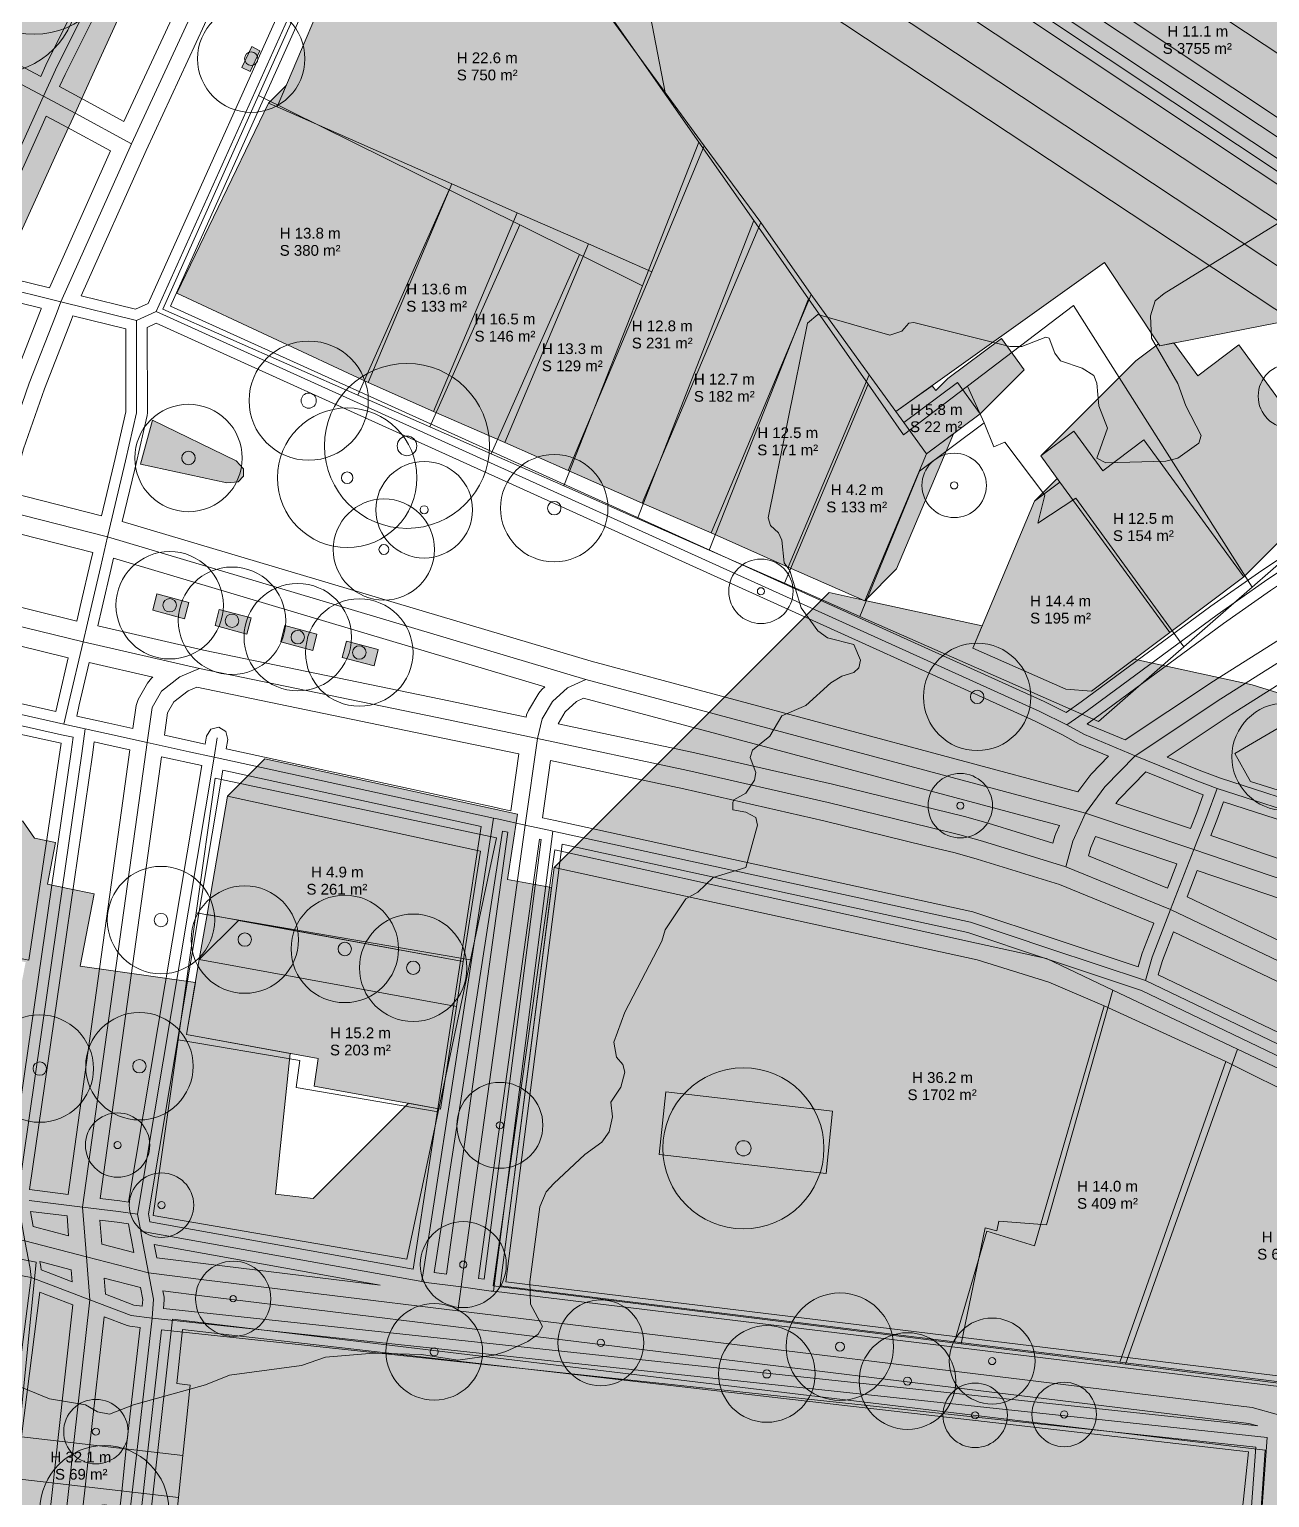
# Model space of a CAD drawing. Header units: metres. Extents: x -8 to 1190, y -11 to 1223.
# Drawn here: x 128.3 to 243.8, y 848.9 to 985.6 of the extents above; entities that cross this region are included whole.
import ezdxf

# ---------------------------------------------------------------- set-up
doc = ezdxf.new("R2010")
doc.units = ezdxf.units.M
doc.header["$MEASUREMENT"] = 0
for name, color, linetype, lineweight, true_color in [('TPX_BUILDING_AREAS_TEXT', 7, 'CONTINUOUS', 0, 0x000000), ('TPX_BUILDING_HEIGHTS_TEXT', 7, 'CONTINUOUS', 0, 0x000000), ('TPX_BUILDINGS', 7, 'CONTINUOUS', 0, 0x000000), ('TPX_BUILDINGS_HATCH', 7, 'CONTINUOUS', 0, 0xf0f0f0), ('TPX_BUILDINGS_SHADOWS_HATCH', 7, 'CONTINUOUS', 0, 0x000000), ('TPX_BUILDINGS_SHADOWS_OUTLINES', 7, 'CONTINUOUS', 0, 0x000000), ('TPX_CADASTRES', 7, 'CONTINUOUS', 0, 0x646464), ('TPX_CONTOUR_LINES_5M', 7, 'CONTINUOUS', 0, 0x969696), ('TPX_ROADS_AXES', 7, 'CONTINUOUS', 0, 0x323232), ('TPX_ROADS_CONTOURS', 7, 'CONTINUOUS', 0, 0x646464), ('TPX_VEGETATION_GREEN_SPACES', 7, 'CONTINUOUS', 0, 0x58ba48), ('TPX_VEGETATION_GREEN_SPACES_HATCH', 7, 'CONTINUOUS', 0, 0x58ba48), ('TPX_VEGETATION_TREES_INDIVIDUAL', 7, 'CONTINUOUS', 0, 0x136734)]:
    doc.layers.add(name, color=color, linetype=linetype, lineweight=lineweight, true_color=true_color)
doc.styles.add('TPX_TEXTE', font='arial.ttf')

# ---------------------------------------------------------------- blocks, each defined once
blk = doc.blocks.new('TREETR007_CR075')
at = {"layer": 'TPX_VEGETATION_TREES_INDIVIDUAL'}
for radius in [7.5, 0.708]:
    blk.add_circle((0, 0, 0.04), radius, dxfattribs=at)
blk = doc.blocks.new('TREETR003_CR030')
at = {"layer": 'TPX_VEGETATION_TREES_INDIVIDUAL'}
for radius in [3, 0.333]:
    blk.add_circle((0, 0, 0.04), radius, dxfattribs=at)
blk = doc.blocks.new('TREETR005_CR065')
at = {"layer": 'TPX_VEGETATION_TREES_INDIVIDUAL'}
for radius in [6.5, 0.542]:
    blk.add_circle((0, 0, 0.04), radius, dxfattribs=at)
blk = doc.blocks.new('TREETR003_CR035')
at = {"layer": 'TPX_VEGETATION_TREES_INDIVIDUAL'}
for radius in [3.5, 0.292]:
    blk.add_circle((0, 0, 0.04), radius, dxfattribs=at)
blk = doc.blocks.new('TREETR004_CR045')
at = {"layer": 'TPX_VEGETATION_TREES_INDIVIDUAL'}
for radius in [4.5, 0.375]:
    blk.add_circle((0, 0, 0.04), radius, dxfattribs=at)
blk = doc.blocks.new('TREETR005_CR060')
at = {"layer": 'TPX_VEGETATION_TREES_INDIVIDUAL'}
for radius in [6, 0.5]:
    blk.add_circle((0, 0, 0.04), radius, dxfattribs=at)
blk = doc.blocks.new('TREETR003_CR040')
at = {"layer": 'TPX_VEGETATION_TREES_INDIVIDUAL'}
for radius in [4, 0.333]:
    blk.add_circle((0, 0, 0.04), radius, dxfattribs=at)
blk = doc.blocks.new('TREETR005_CR047')
at = {"layer": 'TPX_VEGETATION_TREES_INDIVIDUAL'}
for radius in [4.71, 0.458]:
    blk.add_circle((0, 0, 0.04), radius, dxfattribs=at)
blk = doc.blocks.new('TREETR006_CR050')
at = {"layer": 'TPX_VEGETATION_TREES_INDIVIDUAL'}
for radius in [5, 0.625]:
    blk.add_circle((0, 0, 0.04), radius, dxfattribs=at)
blk = doc.blocks.new('TREETR004_CR050')
at = {"layer": 'TPX_VEGETATION_TREES_INDIVIDUAL'}
for radius in [5, 0.417]:
    blk.add_circle((0, 0, 0.04), radius, dxfattribs=at)
blk = doc.blocks.new('TREETR009_CR077')
at = {"layer": 'TPX_VEGETATION_TREES_INDIVIDUAL'}
for radius in [7.68, 0.914]:
    blk.add_circle((0, 0, 0.04), radius, dxfattribs=at)
blk = doc.blocks.new('TREETR007_CR056')
at = {"layer": 'TPX_VEGETATION_TREES_INDIVIDUAL'}
for radius in [5.55, 0.708]:
    blk.add_circle((0, 0, 0.04), radius, dxfattribs=at)

msp = doc.modelspace()

# ---------------------------------------------------------------- hatches: boundary and pattern name
at = {"layer": 'TPX_BUILDINGS_HATCH'}
for points in [[(256.99, 1011.54), (184.04, 997.73), (187.52, 979.7), (191.12, 974.73), (196.42, 967.59), (201.1, 960.88), (206.5, 953.42), (208.98, 949.99), (228.4, 963.86), (233.56, 956.12), (244.47, 958.27), (250.97, 941.87), (259.59, 945.8), (270.36, 950.71), (256.99, 1011.54)], [(157.32, 992.35), (151.37, 978.35), (167.65, 971.19), (173.73, 968.51), (180.38, 965.61), (186.27, 963.01), (191.12, 974.73), (187.52, 979.7), (178.52, 992.06), (174.02, 995.65), (157.32, 992.35)], [(150.58, 978.7), (142.03, 961.02), (159.87, 952.69), (167.65, 971.19), (151.37, 978.35), (150.58, 978.7)], [(186.27, 963.01), (178.48, 944.5), (185.37, 941.48), (196.42, 967.59), (191.12, 974.73), (186.27, 963.01)], [(167.65, 971.19), (159.87, 952.69), (165.93, 950.01), (173.73, 968.51), (167.65, 971.19)], [(173.73, 968.51), (165.93, 950.01), (172.58, 947.12), (180.38, 965.61), (173.73, 968.51)], [(196.42, 967.59), (185.37, 941.48), (191.78, 938.7), (201.1, 960.88), (196.42, 967.59)], [(180.38, 965.61), (172.58, 947.12), (178.48, 944.5), (186.27, 963.01), (180.38, 965.61)], [(201.1, 960.88), (191.78, 938.7), (198.97, 935.5), (206.5, 953.42), (201.1, 960.88)], [(206.5, 953.42), (198.97, 935.5), (206.08, 932.37), (211.83, 946.06), (209.72, 948.98), (208.98, 949.99), (206.5, 953.42)], [(214.72, 952.7), (209.72, 948.98), (211.83, 946.06), (216.84, 949.79), (214.72, 952.7)], [(225.56, 948.18), (222.47, 945.87), (224.26, 943.42), (234.48, 929.42), (241.39, 934.6), (240.97, 935.18), (232.08, 947.36), (228.25, 944.49), (225.56, 948.18)], [(221.9, 941.66), (216.14, 927.95), (224.8, 924.15), (227.2, 923.97), (234.48, 929.42), (224.26, 943.42), (221.9, 941.66)], [(146.77, 914.18), (144.86, 903.16), (168.71, 898.78), (170.3, 909.05), (146.77, 914.18)], [(144.13, 898.97), (142.93, 892.01), (155.21, 889.76), (154.84, 887.19), (166.59, 885.04), (168.07, 894.59), (144.13, 898.97)], [(217.44, 873.69), (214.44, 863.38), (229.84, 861.48), (239.7, 889.48), (228.36, 894.66), (221.88, 872.33), (217.44, 873.69)], [(239.7, 889.48), (229.84, 861.48), (253.55, 858.57), (261.75, 878.49), (239.7, 889.48)], [(140.29, 842.77), (139.74, 837.45), (176.62, 833.22), (176.91, 836.06), (219.74, 831.14), (219.59, 829.78), (223.74, 829.31), (224.15, 833.2), (226.16, 832.98), (225.9, 830.43), (239.28, 828.89), (239.49, 830.95), (240.66, 830.81), (241.68, 840.69), (240.52, 840.82), (241.8, 853.13), (142.56, 864.54), (142.04, 859.49), (143.29, 859.35), (142.61, 852.81), (142.2, 848.89), (141.55, 842.63), (140.29, 842.77)], [(125.15, 854.82), (124.74, 850.89), (142.2, 848.89), (142.61, 852.81), (125.15, 854.82)]]:
    msp.add_hatch(color=256, dxfattribs=at).paths.add_polyline_path(points)
h = msp.add_hatch(color=256, dxfattribs=at)
h.paths.add_polyline_path([(177.16, 907.55), (172.13, 868.58), (214.44, 863.38), (217.44, 873.69), (221.88, 872.33), (228.36, 894.66), (223.23, 896.87), (216.55, 898.96), (177.16, 907.55)])
h.paths.add_polyline_path([(186.95, 880.83), (187.56, 886.66), (203.09, 884.87), (202.49, 879.04), (199.32, 879.41), (186.95, 880.83)], flags=16)
at = {"layer": 'TPX_BUILDINGS_SHADOWS_HATCH'}
for points in [[(173.3, 1008.33), (157.32, 992.35), (174.02, 995.65), (178.52, 992.06), (187.52, 979.7), (184.04, 997.73), (256.99, 1011.54), (270.36, 950.71), (278.21, 958.56), (264.84, 1019.39), (195.76, 1006.32), (194.5, 1008.04), (190, 1011.63), (173.3, 1008.33)], [(152.22, 980.35), (150.58, 978.7), (151.37, 978.35), (152.22, 980.35)], [(210.7, 951.22), (208.98, 949.99), (209.72, 948.98), (214.72, 952.7), (216.84, 949.79), (220.94, 953.89), (218.83, 956.81), (213.82, 953.08), (212.69, 951.95), (212.36, 952.4), (210.7, 951.22)], [(231.31, 954.71), (222.47, 945.87), (225.56, 948.18), (228.25, 944.49), (232.08, 947.36), (240.97, 935.18), (241.39, 934.6), (250.23, 943.44), (249.81, 944.02), (240.92, 956.2), (237.09, 953.33), (234.87, 956.38), (233.56, 956.12), (233.44, 956.3), (231.31, 954.71)], [(100.24, 886.58), (88.12, 874.47), (126.63, 869), (125.15, 854.82), (142.61, 852.81), (143.29, 859.35), (142.04, 859.49), (142.56, 864.54), (241.8, 853.13), (240.52, 840.82), (241.68, 840.69), (240.66, 830.81), (239.49, 830.95), (239.28, 828.89), (270.18, 859.79), (270.24, 860.4), (271.56, 861.71), (272.58, 871.59), (271.42, 871.72), (272.01, 877.35), (272.83, 879.32), (272.24, 879.61), (272.7, 884.03), (265.02, 884.91), (247.57, 893.61), (249.6, 899.38), (248.1, 900.07), (253.96, 920.25), (248.83, 922.47), (242.15, 924.56), (231.18, 926.95), (227.2, 923.97), (224.8, 924.15), (216.14, 927.95), (217.02, 930.04), (206.13, 932.41), (209.05, 935.34), (214.34, 947.92), (211.83, 946.06), (206.08, 932.37), (205.83, 932.48), (202.76, 933.15), (177.16, 907.55), (216.55, 898.96), (223.23, 896.87), (228.36, 894.66), (239.7, 889.48), (261.75, 878.49), (268.66, 875.15), (261.31, 857.63), (253.55, 858.57), (229.84, 861.48), (214.44, 863.38), (172.13, 868.58), (176.92, 905.69), (172.82, 906.44), (173.76, 912.52), (150.24, 917.65), (146.77, 914.18), (170.3, 909.05), (168.71, 898.78), (147.78, 902.62), (144.13, 898.97), (168.07, 894.59), (166.59, 885.04), (163.61, 885.59), (154.75, 876.73), (151.23, 877.13), (151.26, 877.41), (151.67, 881.34), (152.6, 890.24), (142.93, 892.01), (143.77, 896.85), (133.03, 898.37), (134.34, 905.09), (131.91, 905.59), (129.99, 905.98), (130.75, 909.86), (128.78, 910.26), (127.69, 911.9), (122.05, 912.93), (124.78, 926.98), (127.12, 939.01), (114.9, 941.52), (98.71, 925.32), (110.93, 922.82), (108.59, 910.79), (123.8, 908.01), (124.9, 906.37), (126.86, 905.97), (125.55, 899.23), (127.97, 898.73), (126.64, 891.87), (125.38, 885.37), (116.42, 887.2), (115.68, 883.41), (109.18, 884.75), (103.75, 885.86), (100.24, 886.58)], [(224.01, 943.76), (221.9, 941.66), (224.26, 943.42), (224.01, 943.76)], [(187.56, 886.66), (186.95, 880.83), (199.32, 879.41), (202.49, 879.04), (203.09, 884.87), (187.56, 886.66)], [(96.09, 776.76), (94.88, 765.46), (98.16, 765.01), (100.28, 770.07), (102.29, 769.16), (103.7, 772.13), (114.98, 770.62), (115.37, 770.56), (112.98, 747.37), (99.35, 749.11), (97.07, 746.83), (113.18, 744.8), (111.67, 731.93), (126.44, 746.71), (127.96, 759.57), (125.49, 759.89), (139.49, 773.89), (141.89, 797.08), (141.49, 797.13), (130.22, 798.65), (127.73, 796.16), (126.8, 796.59), (122.09, 791.88), (121.4, 791.98), (122.32, 800.54), (124.9, 803.13), (125.42, 807.5), (138.64, 820.72), (138.73, 821.43), (145.24, 827.95), (146.31, 836.7), (139.74, 837.45), (140.29, 842.77), (141.55, 842.63), (142.2, 848.89), (124.74, 850.89), (118.72, 801.43), (113.03, 802.15), (112.13, 794.2), (107.24, 794.72), (102.65, 795.22), (100.63, 795.44), (100.12, 791.22), (100.04, 790.49), (98.38, 776.61), (96.09, 776.76)]]:
    msp.add_hatch(color=256, dxfattribs=at).paths.add_polyline_path(points)
at = {"layer": 'TPX_VEGETATION_GREEN_SPACES_HATCH'}
for points in [[(0, 946.95), (0, 748.38), (1.31, 752.54), (3.68, 758.98), (6.18, 765.81), (7.04, 769.09), (7.68, 771.52), (8.36, 774.1), (8.58, 774.97), (10.02, 782.12), (11.48, 793.14), (12.1, 803.39), (13.01, 814.47), (13.87, 823.96), (14.22, 828.87), (14.35, 830.78), (14.48, 832.11), (15.05, 839.73), (17.03, 857.82), (17.14, 858.81), (18.41, 871.02), (22.6, 871.19), (28, 870.09), (29.63, 870.42), (66.84, 873.86), (69.33, 877.17), (70.64, 878.65), (71.45, 879.38), (72.23, 879.52), (72.99, 878.95), (77.42, 900.8), (81.56, 922.88), (82.26, 923.22), (85.47, 922.63), (85.77, 924.24), (86.11, 926.04), (86.54, 928.42), (86.97, 930.73), (89.12, 942.26), (89.73, 944.01), (90.69, 945.45), (92.03, 946.57), (93.5, 947.2), (95.23, 947.38), (115.7, 948.85), (117.33, 949.18), (118.76, 949.67), (119.86, 950.6), (120.69, 951.98), (125.22, 961.69), (130.85, 974.01), (132.57, 977.77), (134.39, 981.76), (142.7, 999.97), (145.24, 1005.52), (185.84, 1013.05), (217.83, 1018.96), (223.71, 1020.26), (221.84, 1029.13), (218.88, 1043.16), (217.58, 1049.33), (217.01, 1052.03), (215.68, 1058.31), (215.05, 1061.27), (214.08, 1065.92), (212.22, 1074.71), (211.56, 1077.85), (241.43, 1084.13), (243.06, 1076.42), (246.19, 1061.55), (248.12, 1052.43), (248.93, 1048.59), (250.85, 1039.5), (253.62, 1026.2), (259.73, 1027.35), (266.95, 1028.75), (258.3, 1072.96), (255.77, 1085.84), (296.74, 1093.81), (313.88, 1097.15), (316.41, 1097.64), (334.66, 1101.2), (378.18, 1109.74), (389.82, 1112.03), (387.91, 1124.13), (401.49, 1126.84), (484.15, 1142.34), (485.48, 1142.62), (487.78, 1143.04), (498.8, 1145.1), (500.98, 1145.51), (530.38, 1150.99), (533.24, 1151.54), (574.75, 1159.4), (574.1, 1163.4), (563.36, 1215.93), (563, 1218.59), (401.94, 1218.59), (401.47, 1216.75), (400.39, 1208.81), (401.16, 1205.6), (402.53, 1203.12), (403.3, 1200.46), (403.67, 1197.11), (402.52, 1193.65), (399.97, 1187.73), (396.85, 1182.79), (394.1, 1179.23), (389.84, 1175.05), (384.07, 1168.9), (379.71, 1165.1), (377.59, 1162.91), (376.46, 1159.99), (375.71, 1155.78), (375.78, 1138.41), (375.81, 1129.84), (373.86, 1128.02), (371.07, 1126.67), (366.58, 1125.46), (336.55, 1120.38), (326.68, 1119.79), (315.15, 1121.43), (307.05, 1123.19), (299.46, 1126.34), (289.16, 1132.6), (282.52, 1138.46), (277.47, 1144.68), (272.95, 1149.57), (270.14, 1151.39), (267.65, 1152.32), (261.09, 1177.74), (229.2, 1170.51), (226.55, 1164.42), (162.2, 1148.41), (158.41, 1147.29), (154.16, 1145.85), (149.7, 1143.84), (145.34, 1141.24), (141.54, 1138.54), (144.46, 1134.75), (146.98, 1131.4), (133.62, 1121.1), (131.09, 1124.45), (127.13, 1129.25), (123.84, 1130.33), (91.75, 1110.02), (87.45, 1107.29), (81.28, 1097.36), (59.82, 1062.76), (60.31, 1059.01), (64.63, 1055.95), (65.7, 1053.33), (68.24, 1052.74), (77.37, 1046.68), (77.54, 1047.76), (83.88, 1043.56), (77.85, 1039.96), (76.21, 1040.6), (73.52, 1029.16), (75.27, 1028.71), (74.5, 1025.64), (72.79, 1026.02), (71.15, 1019.08), (69.93, 1013.93), (69.08, 1010.4), (68.15, 1005.55), (76.96, 1000.05), (84.54, 995.29), (84.06, 992.66), (81.26, 985.85), (77.92, 979.36), (76.05, 976.38), (32.69, 993.15), (31.52, 985.11), (31.23, 982.73), (28.61, 961.39), (31.66, 960.68), (32.35, 960.51), (33.03, 960.34), (57.92, 954.73), (58.66, 954.55), (59.41, 954.37), (63.72, 953.35), (60.59, 933.97), (0, 946.95)], [(149.03, 983.97), (148.11, 982.04), (148.86, 981.66), (149.78, 983.59), (149.03, 983.97)], [(139.77, 949.2), (138.66, 945.1), (146.71, 943.35), (147.74, 943.45), (148.24, 943.98), (148.24, 944.67), (147.58, 945.42), (139.77, 949.2)], [(140.19, 933.02), (139.81, 931.51), (142.77, 930.71), (143.16, 932.23), (140.19, 933.02)], [(145.99, 931.58), (145.6, 930.06), (148.57, 929.27), (148.96, 930.79), (145.99, 931.58)], [(152.11, 930.06), (151.72, 928.54), (154.69, 927.74), (155.07, 929.26), (152.11, 930.06)], [(157.84, 928.62), (157.45, 927.1), (160.41, 926.32), (160.8, 927.84), (157.84, 928.62)], [(253.68, 925.85), (240.53, 918.16), (241.98, 915.55), (250.81, 912.79), (254.49, 914.08), (254.46, 916.29), (255.2, 919.24), (255.89, 921.88), (256.8, 923.79), (256.88, 924.52), (256.56, 925.51), (255.68, 926.3), (254.84, 926.36), (253.68, 925.85)], [(144.86, 903.16), (144.13, 898.97), (168.07, 894.59), (168.71, 898.78), (144.86, 903.16)]]:
    msp.add_hatch(color=256, dxfattribs=at).paths.add_polyline_path(points)

# ---------------------------------------------------------------- linework, layer by layer
at = {"layer": 'TPX_BUILDINGS', "elevation": 0.04}
for points in [[(256.99, 1011.54), (184.04, 997.73), (187.52, 979.7), (191.12, 974.73), (196.42, 967.59), (201.1, 960.88), (206.5, 953.42), (208.98, 949.99), (228.4, 963.86), (233.56, 956.12), (244.47, 958.27), (250.97, 941.87), (259.59, 945.8), (270.36, 950.71)], [(157.32, 992.35), (151.37, 978.35), (167.65, 971.19), (173.73, 968.51), (180.38, 965.61), (186.27, 963.01), (191.12, 974.73), (187.52, 979.7), (178.52, 992.06), (174.02, 995.65)], [(150.58, 978.7), (142.03, 961.02), (159.87, 952.69), (167.65, 971.19), (151.37, 978.35)], [(186.27, 963.01), (178.48, 944.5), (185.37, 941.48), (196.42, 967.59), (191.12, 974.73)], [(167.65, 971.19), (159.87, 952.69), (165.93, 950.01), (173.73, 968.51)], [(173.73, 968.51), (165.93, 950.01), (172.58, 947.12), (180.38, 965.61)], [(196.42, 967.59), (185.37, 941.48), (191.78, 938.7), (201.1, 960.88)], [(180.38, 965.61), (172.58, 947.12), (178.48, 944.5), (186.27, 963.01)], [(201.1, 960.88), (191.78, 938.7), (198.97, 935.5), (206.5, 953.42)], [(206.5, 953.42), (198.97, 935.5), (206.08, 932.37), (211.83, 946.06), (209.72, 948.98), (208.98, 949.99)], [(214.72, 952.7), (209.72, 948.98), (211.83, 946.06), (216.84, 949.79)], [(225.56, 948.18), (222.47, 945.87), (224.26, 943.42), (234.48, 929.42), (241.39, 934.6), (240.97, 935.18), (232.08, 947.36), (228.25, 944.49)], [(221.9, 941.66), (216.14, 927.95), (224.8, 924.15), (227.2, 923.97), (234.48, 929.42), (224.26, 943.42)], [(146.77, 914.18), (144.86, 903.16), (168.71, 898.78), (170.3, 909.05)], [(177.16, 907.55), (172.13, 868.58), (214.44, 863.38), (217.44, 873.69), (221.88, 872.33), (228.36, 894.66), (223.23, 896.87), (216.55, 898.96)], [(144.13, 898.97), (142.93, 892.01), (155.21, 889.76), (154.84, 887.19), (166.59, 885.04), (168.07, 894.59)], [(217.44, 873.69), (214.44, 863.38), (229.84, 861.48), (239.7, 889.48), (228.36, 894.66), (221.88, 872.33)], [(239.7, 889.48), (229.84, 861.48), (253.55, 858.57), (261.75, 878.49)], [(186.95, 880.83), (187.56, 886.66), (203.09, 884.87), (202.49, 879.04), (199.32, 879.41)], [(140.29, 842.77), (139.74, 837.45), (176.62, 833.22), (176.91, 836.06), (219.74, 831.14), (219.59, 829.78), (223.74, 829.31), (224.15, 833.2), (226.16, 832.98), (225.9, 830.43), (239.28, 828.89), (239.49, 830.95), (240.66, 830.81), (241.68, 840.69), (240.52, 840.82), (241.8, 853.13), (142.56, 864.54), (142.04, 859.49), (143.29, 859.35), (142.61, 852.81), (142.2, 848.89), (141.55, 842.63)], [(125.15, 854.82), (124.74, 850.89), (142.2, 848.89), (142.61, 852.81)]]:
    msp.add_lwpolyline(points, close=True, dxfattribs=at)
at = {"layer": 'TPX_BUILDINGS_SHADOWS_OUTLINES', "elevation": 0.04}
for points in [[(173.3, 1008.33), (157.32, 992.35), (174.02, 995.65), (178.52, 992.06), (187.52, 979.7), (184.04, 997.73), (256.99, 1011.54), (270.36, 950.71), (278.21, 958.56), (264.84, 1019.39), (195.76, 1006.32), (194.5, 1008.04), (190, 1011.63)], [(152.22, 980.35), (150.58, 978.7), (151.37, 978.35)], [(210.7, 951.22), (208.98, 949.99), (209.72, 948.98), (214.72, 952.7), (216.84, 949.79), (220.94, 953.89), (218.83, 956.81), (213.82, 953.08), (212.69, 951.95), (212.36, 952.4)], [(231.31, 954.71), (222.47, 945.87), (225.56, 948.18), (228.25, 944.49), (232.08, 947.36), (240.97, 935.18), (241.39, 934.6), (250.23, 943.44), (249.81, 944.02), (240.92, 956.2), (237.09, 953.33), (234.87, 956.38), (233.56, 956.12), (233.44, 956.3)], [(224.01, 943.76), (221.9, 941.66), (224.26, 943.42)], [(187.56, 886.66), (186.95, 880.83), (199.32, 879.41), (202.49, 879.04), (203.09, 884.87)]]:
    msp.add_lwpolyline(points, close=True, dxfattribs=at)
for points in [[(248.83, 922.47), (242.15, 924.56), (231.18, 926.95), (227.2, 923.97), (224.8, 924.15), (216.14, 927.95), (217.02, 930.04), (206.13, 932.41), (209.05, 935.34), (214.34, 947.92), (211.83, 946.06), (206.08, 932.37), (205.83, 932.48), (202.76, 933.15), (177.16, 907.55), (216.55, 898.96), (223.23, 896.87), (228.36, 894.66), (239.7, 889.48), (261.75, 878.49)], [(253.55, 858.57), (229.84, 861.48), (214.44, 863.38), (172.13, 868.58), (176.92, 905.69), (172.82, 906.44), (173.76, 912.52), (150.24, 917.65), (146.77, 914.18), (170.3, 909.05), (168.71, 898.78), (147.78, 902.62), (144.13, 898.97), (168.07, 894.59), (166.59, 885.04), (163.61, 885.59), (154.75, 876.73), (151.23, 877.13), (151.26, 877.41), (151.67, 881.34), (152.6, 890.24), (142.93, 892.01), (143.77, 896.85), (133.03, 898.37), (134.34, 905.09), (131.91, 905.59), (129.99, 905.98), (130.75, 909.86), (128.78, 910.26), (127.69, 911.9)], [(125.15, 854.82), (142.61, 852.81), (143.29, 859.35), (142.04, 859.49), (142.56, 864.54), (241.8, 853.13), (240.52, 840.82), (241.68, 840.69), (240.66, 830.81), (239.49, 830.95), (239.28, 828.89), (270.18, 859.79)], [(125.42, 807.5), (138.64, 820.72), (138.73, 821.43), (145.24, 827.95), (146.31, 836.7), (139.74, 837.45), (140.29, 842.77), (141.55, 842.63), (142.2, 848.89), (124.74, 850.89)]]:
    msp.add_lwpolyline(points, dxfattribs=at)
at = {"layer": 'TPX_CADASTRES', "elevation": 0.02}
for points in [[(182.41, 997.39), (175.96, 996.07), (190.64, 975.09), (195.75, 967.79), (200.85, 960.5), (206.41, 952.55), (209.7, 947.84), (215.65, 952.37), (225.51, 959.87), (242.16, 933.64), (245.56, 936.61), (261.21, 944.11), (270.84, 948.73), (266.08, 972), (264.57, 979.36), (263.92, 982.53), (257.73, 1012.78), (217.93, 1004.65)], [(155.21, 991.83), (149.65, 979.43), (167.39, 970.64), (173.96, 967.38), (179.53, 964.62), (185.4, 961.71), (190.64, 975.09), (175.96, 996.07)], [(149.65, 979.43), (140.73, 959.53), (158.89, 951.52), (167.39, 970.64)], [(185.4, 961.71), (178.08, 943.07), (184.93, 940.05), (195.75, 967.79), (190.64, 975.09)], [(167.39, 970.64), (158.89, 951.52), (165.6, 948.57), (173.96, 967.38)], [(173.96, 967.38), (165.6, 948.57), (171.31, 946.05), (179.53, 964.62)], [(195.75, 967.79), (184.93, 940.05), (191.61, 937.1), (200.85, 960.5)], [(179.53, 964.62), (171.31, 946.05), (178.08, 943.07), (185.4, 961.71)], [(200.85, 960.5), (191.61, 937.1), (198.6, 934.02), (206.41, 952.55)], [(225.51, 959.87), (215.65, 952.37), (217.2, 948.93), (218.11, 946.7), (219.11, 947.15), (222.86, 942.22), (222.19, 939.59), (225.75, 941.93), (235.8, 928.09), (242.16, 933.64)], [(206.41, 952.55), (198.6, 934.02), (205.64, 930.92), (211.18, 944.43), (217.2, 948.93), (215.65, 952.37), (209.7, 947.84)], [(211.18, 944.43), (205.64, 930.92), (227.85, 921.13), (235.8, 928.09), (225.75, 941.93), (222.19, 939.59), (222.86, 942.22), (219.11, 947.15), (218.11, 946.7), (217.2, 948.93)], [(111.31, 923.48), (105.78, 896.46), (111.12, 895.08), (112.56, 902.11), (128.27, 898.91), (131.29, 919.11)], [(145.62, 915.85), (143.84, 903.31), (169.37, 898.94), (171.79, 910.31)], [(177.22, 909.18), (171.5, 868.59), (215.06, 863.19), (217.3, 874), (218.39, 873.72), (218.58, 874.63), (223, 874.28), (229.18, 896.13), (223, 899.06), (216.49, 900.5)], [(143.84, 903.31), (142.16, 891.5), (153.51, 889.56), (153.16, 887.05), (166.37, 884.79), (169.37, 898.94)], [(217.3, 874), (215.06, 863.19), (230.37, 861.29), (240.79, 890.64), (229.18, 896.13), (223, 874.28), (218.58, 874.63), (218.39, 873.72)], [(142.16, 891.5), (139.84, 875.13), (163.46, 871.09), (166.37, 884.79), (153.16, 887.05), (153.51, 889.56)], [(240.79, 890.64), (230.37, 861.29), (253.35, 858.44), (262.19, 880.5)], [(71.25, 785.09), (65.95, 737.22), (82.28, 735.08), (81.65, 729.68), (81.39, 727.47), (81.61, 727.44), (85.43, 726.94), (108.43, 723.94), (113.26, 723.31), (116.65, 756.19), (118.63, 773.37), (108.96, 774.58), (120.94, 793.31), (124.05, 821.89), (128.96, 870.8), (88.64, 878.7), (79.29, 833.55), (76.9, 822.45), (75.86, 817.78), (74.53, 810.76), (73.26, 802.57)], [(141.64, 865.5), (138.2, 834.66), (197.52, 828.1), (197.46, 827.18), (241.14, 821.02), (243.37, 853.29)]]:
    msp.add_lwpolyline(points, close=True, dxfattribs=at)
at = {"layer": 'TPX_CONTOUR_LINES_5M', "elevation": 0.05}
msp.add_lwpolyline([(249.8, 970.76), (233.97, 961), (233.12, 960.3), (232.7, 958.91), (232.77, 956.82), (235.24, 952.62), (235.96, 950.54), (237.41, 947.76), (237.19, 947.06), (235.24, 945.64), (234.12, 945.36), (228.53, 945.21), (227.68, 945.66), (228.67, 948.45), (227.88, 950.54), (227.7, 952.64), (227.41, 953.34), (226.33, 954.03), (224.32, 954.73), (223.78, 955.42), (223.25, 956.82), (222.94, 956.92), (220.71, 956.06), (219.59, 956.05), (210.65, 958.3), (210.2, 958.21), (209.53, 957.49), (208.42, 957.1), (201.71, 959.03), (200.77, 958.21), (197.1, 940.09), (197.31, 939.39), (198.05, 938.69), (198.36, 938.02), (198.58, 935.9), (199.12, 935.21), (200.17, 931.72), (201.71, 929.59), (202.62, 928.93), (205.06, 928.3), (205.69, 926.84), (205.53, 926.14), (205.06, 925.69), (203.95, 925.35), (202.94, 924.75), (200.59, 922.62), (198.36, 921.68), (197.24, 919.78), (195.62, 918.48), (195.41, 917.78), (195.94, 916.38), (195.83, 915.69), (195.01, 914.45), (193.89, 913.84), (193.79, 913.6), (193.81, 912.9), (195.01, 912.71), (195.93, 912.2), (196.1, 911.5), (195.01, 907.55), (191.98, 906.62), (190.54, 905.26), (189.42, 904.62), (187.51, 901.74), (187.18, 900.69), (183.74, 894.08), (182.74, 891.29), (182.97, 889.89), (183.57, 889.2), (183.74, 888.5), (183.37, 887.1), (182.44, 885.71), (182.61, 884.32), (182.3, 882.92), (181.6, 881.97), (180.04, 880.83), (177.13, 878.13), (176.43, 877.34), (175.83, 875.95), (174.9, 868.98), (174.98, 866.89), (176.09, 864.8), (175.69, 864.1), (174.72, 863.4), (172.66, 862.48), (171.54, 862.13), (168.19, 861.66), (164.83, 862.2), (160.36, 862.33), (155.89, 861.94), (153.66, 861.17), (146.95, 860.28), (144.72, 859.39), (138.01, 857.53), (135.78, 856.66), (134.66, 856.85), (133.54, 857.53), (130.19, 858.08), (125.72, 859.89)], dxfattribs=at)
at = {"layer": 'TPX_ROADS_AXES', "elevation": 0.03}
for points in [[(523.94, 800.69), (500.03, 816.25), (471.08, 835.99), (449.97, 849.51), (430.07, 862.38), (410.49, 875.35), (335.84, 923), (238.06, 987.61), (0, 1145.22)], [(574.06, 764.2), (552.28, 776.34), (543.97, 781.65), (521.39, 796.25), (472.89, 827.56), (451.54, 842.05), (422.76, 861.06), (402.53, 873.96), (332.91, 918.46), (73.79, 1091.1), (0, 1139.85)], [(0, 1125.35), (326.88, 909.08), (383.23, 870.59), (402.81, 857.47), (455.98, 820.99), (477.35, 806.75), (500.67, 792.04)], [(108.78, 1062.63), (330.71, 915.03), (395.82, 872.79), (414.93, 859.65), (453.11, 834.62), (474.47, 820.19), (477.21, 818.46), (482.14, 813.18), (485.2, 810.91), (511.72, 794.29), (526.8, 784.84), (535.26, 779.9), (553.72, 769.08)], [(261.76, 1020.47), (220.43, 1012.46), (212.27, 1010.87), (172.39, 1003.24), (156.27, 1000.16), (152.84, 999.12), (149.88, 997.61), (147.62, 995.54), (146.4, 993.45), (137.81, 974.93), (131.24, 960.21), (130.8, 959.02), (128.31, 952.63), (126.34, 946.96), (124.73, 941.1)], [(268.44, 1015.64), (267.06, 1015.38), (262.99, 1014.66), (259.71, 1014.08), (257.44, 1013.64), (219.45, 1006.13), (179.45, 998.58), (157.05, 994.24), (155.94, 993.6), (155.2, 992.87), (140.13, 959.3)], [(78.54, 1006.61), (91.85, 999.45), (103.91, 993.05), (113.41, 987.97), (129.63, 979.36), (132.57, 977.77), (137.81, 974.93)], [(79.74, 917.38), (81.12, 924.81), (81.47, 926.69), (82.39, 931.66), (86.45, 953.51), (96.4, 951.56), (112.46, 952.95), (115.29, 953.5), (117.55, 954.86), (119.24, 956.96), (122.02, 962.56), (128.47, 976.81), (129.63, 979.36), (130.75, 981.82), (141.66, 1003.71)], [(122.02, 962.56), (123.26, 962.24), (125.22, 961.69), (131.24, 960.21), (138.29, 958.48)], [(138.29, 958.48), (138.3, 949.86), (137.28, 945.4), (137.15, 944.87), (135.6, 938.33), (134.96, 935.61), (134.12, 932.02), (133.31, 928.55), (131.99, 922.91), (131.52, 920.89)], [(138.29, 958.48), (140.13, 959.3), (222.39, 922.08), (224.91, 920.82), (226.53, 919.92), (231.26, 917.94), (236.85, 915.68), (238.88, 914.9), (248.53, 911.79)], [(224.91, 920.82), (226.82, 922.16), (238.9, 931.06), (243.31, 934.16), (248.73, 937.79), (254.58, 941.24), (261.03, 944.71), (266.42, 947.37), (271.65, 949.81), (273.66, 950.35), (276.49, 951.13), (281.53, 952.29)], [(278.42, 942.41), (273.9, 941.2), (273.18, 941.01), (270.2, 939.94), (268.97, 939.49), (265.37, 937.9), (257.05, 933.82), (247.98, 928.78), (239.24, 923.26), (231.26, 917.94), (228.44, 915.05), (226.63, 912.6)], [(180.13, 925.05), (135.6, 938.33), (124.73, 941.1)], [(122.63, 931.16), (133.31, 928.55), (144.16, 926.07)], [(97.78, 928.51), (131.52, 920.89), (133.52, 920.44), (135.5, 920.01), (139.28, 919.17), (143.2, 918.32), (145.51, 917.82), (171.52, 912.15), (172.01, 912.04), (174.48, 911.5), (176.66, 911.02), (177.06, 910.94), (215.93, 902.45), (223.21, 900.01), (232.21, 897.01), (281.57, 873.34)], [(133.27, 875.93), (138.5, 913.55), (139.28, 919.17), (139.74, 922.43), (140.61, 923.97), (142.33, 925.3), (144.16, 926.07)], [(144.16, 926.07), (167.17, 921.31), (175.61, 919.54)], [(180.13, 925.05), (178.42, 924.27), (177.03, 923.01), (176.06, 921.39), (175.61, 919.54)], [(226.63, 912.6), (180.13, 925.05)], [(133.52, 920.44), (133.19, 918.16), (130.47, 899.32), (127.2, 876.68)], [(145.79, 919.63), (145.51, 917.82), (138.38, 875.28), (138.68, 873.68), (138.8, 873.05), (139.42, 869.79), (139.88, 867.36), (139.74, 865.59), (138.34, 853.35), (137.9, 849.34), (136.52, 837.34), (136.36, 835.81), (135.9, 831.19), (135.31, 825.63)], [(175.61, 919.54), (174.48, 911.5), (168.73, 870.19), (168.5, 868.49), (168.19, 866.28)], [(175.61, 919.54), (189.63, 916.57), (202.68, 913.59), (212.16, 911.27), (214.95, 910.6), (217.05, 910), (224.8, 907.61)], [(232.21, 897.01), (232.85, 899.21), (234.55, 903.62), (236.73, 909.22), (237.92, 912.3), (238.88, 914.9)], [(164.86, 868.99), (171.52, 912.15)], [(226.63, 912.6), (225.47, 909.99), (224.8, 907.61)], [(265.41, 899.8), (255.23, 902.91), (236.73, 909.22), (226.63, 912.6)], [(177.06, 910.94), (171.53, 868.09)], [(224.8, 907.61), (234.55, 903.62), (277.36, 883.21), (280.06, 881.92), (282.72, 880.64), (290.12, 877.02)], [(82.66, 882.86), (88.66, 881.52), (112.26, 876.2), (123.17, 873.73), (127.88, 872.77), (133.63, 871.28)], [(74.65, 879.75), (76.48, 879.39), (81.82, 878.38), (86.78, 877.43), (87.96, 877.13), (128.47, 869.38), (130.13, 868.74), (133.94, 867.29), (137.79, 865.83), (139.74, 865.59), (243.56, 854.46)], [(127.2, 876.68), (127.31, 876.09), (127.36, 875.78), (127.88, 872.77), (128.39, 870.21), (128.47, 869.38), (126.59, 854.7), (126.14, 850.69), (124.73, 837.42), (123.65, 827.27), (120.52, 797.88), (119.06, 784.95), (112.48, 722.27)], [(138.38, 875.28), (136.61, 875.51), (133.27, 875.93), (128.29, 876.55)], [(133.63, 871.28), (133.27, 875.93)], [(165.25, 868.92), (164.86, 868.99), (138.68, 873.68)], [(129.99, 831.96), (130.62, 837.55), (132.01, 850.02), (132.45, 854.01), (133.94, 867.29), (133.63, 871.28)], [(168.19, 866.28), (144.81, 869.13), (139.42, 869.79), (133.63, 871.28)], [(165.25, 868.92), (168.5, 868.49), (171.32, 868.11), (171.53, 868.09), (249.02, 858.68), (251.28, 856.93), (280.51, 853.88)], [(249.91, 850.3), (248.81, 852.35), (247.21, 854.82), (244.61, 856.58), (242.14, 857.26), (168.19, 866.28)], [(241.25, 822.87), (243.56, 854.46)]]:
    msp.add_lwpolyline(points, dxfattribs=at)
at = {"layer": 'TPX_ROADS_CONTOURS', "elevation": 0.03}
for points in [[(131.13, 980.25), (131.65, 981.39), (142.34, 1002.83), (142.62, 1002.89), (165.23, 1007.09), (170.86, 1008.11), (175.13, 1005.29), (172.11, 1004.71), (155.99, 1001.63), (155.83, 1001.6), (152.4, 1000.56), (152.15, 1000.46), (149.2, 998.94), (148.87, 998.72), (146.61, 996.65), (146.32, 996.3), (145.11, 994.21), (145.04, 994.08), (137.12, 977.01), (133.28, 979.09)], [(114.94, 988.86), (115.73, 990.53), (117.47, 993.86), (119.09, 996.77), (120.23, 998.03), (121.66, 998.77), (124.16, 999.41), (139.87, 1002.36), (129.85, 982.26), (129.37, 981.2)], [(133.14, 960.77), (139.18, 974.31), (147.73, 992.76), (148.8, 994.59), (150.74, 996.36), (153.4, 997.73), (156.63, 998.7), (172.67, 1001.76), (178.71, 1002.92), (182.77, 1000.23), (179.26, 999.57), (156.86, 995.22), (156.56, 995.11), (155.45, 994.48), (155.23, 994.31), (154.49, 993.57), (154.29, 993.28), (139.37, 960.06), (138.19, 959.53)], [(202.01, 1001.82), (204.4, 1002.27), (268.39, 959.64), (268.92, 957.33)], [(195.04, 1000.51), (199.2, 1001.29), (269.56, 954.5), (270.44, 950.62)], [(141.45, 959.8), (156.04, 992.29), (156.55, 992.8), (157.41, 993.29), (179.63, 997.6), (185.17, 998.65), (263.31, 946.95), (260.56, 945.59), (254.1, 942.12), (254.07, 942.1), (248.23, 938.65), (248.18, 938.62), (242.75, 934.99), (238.31, 931.87), (226.24, 922.97), (224.83, 921.98), (222.84, 922.98), (222.8, 923)], [(123.42, 963.23), (129.38, 976.39), (129.89, 977.51), (131.86, 976.45), (135.87, 974.28), (130.18, 961.5), (125.48, 962.66), (123.53, 963.2)], [(126.65, 942.42), (127.77, 946.51), (129.72, 952.11), (132.2, 958.48), (132.36, 958.91), (137.29, 957.69), (137.3, 949.97), (136.3, 945.63), (136.18, 945.11), (135.04, 940.28)], [(136.97, 939.75), (138.12, 944.64), (138.25, 945.17), (139.27, 949.64), (139.3, 949.86), (139.29, 957.83), (140.13, 958.21), (221.96, 921.18), (224.44, 919.93), (226.04, 919.04), (226.14, 919), (228.77, 917.9), (227.19, 916.28), (227.03, 916.09), (225.93, 914.6), (180.61, 926.74)], [(226.79, 920.92), (227.42, 921.36), (239.49, 930.25), (243.87, 933.34), (249.27, 936.94), (255.07, 940.37), (261.49, 943.82), (265.24, 945.67), (270.78, 942.01), (269.6, 941.58), (268.37, 941.13), (268.27, 941.09), (264.66, 939.5), (264.6, 939.47), (256.28, 935.4), (256.2, 935.35), (247.13, 930.3), (247.05, 930.26), (238.3, 924.74), (238.27, 924.72), (230.32, 919.42), (226.96, 920.82)], [(124.45, 932.52), (125.82, 939.02), (134.23, 936.87), (133.99, 935.84), (133.15, 932.25), (132.74, 930.49)], [(134.68, 930.03), (135.09, 931.79), (135.93, 935.38), (136.16, 936.34), (176.3, 924.37), (176.02, 924.12), (175.74, 923.78), (174.77, 922.16), (174.6, 921.75), (174.55, 921.55), (167.53, 923.02), (144.53, 927.78)], [(94.29, 930.26), (94.85, 931.11), (96.35, 932.62), (98.32, 933.51), (101.31, 933.85), (104.77, 933.49), (111.1, 932.11), (122.22, 929.46), (131.94, 927.08), (131.02, 923.14), (130.77, 922.08), (98, 929.49), (97.24, 929.66)], [(89.74, 882.81), (89.79, 883.64), (98.56, 927.31), (131.3, 919.91), (132.4, 919.67), (132.2, 918.31), (129.48, 899.46), (126.23, 876.97), (125.02, 876.83), (112.98, 879.36), (112.22, 879.21), (111.79, 878.58), (111.93, 877.83), (111.98, 877.8)], [(132.72, 921.64), (132.96, 922.68), (133.89, 926.62), (139.82, 925.26), (139.69, 925.16), (139.3, 924.71), (138.43, 923.17), (138.25, 922.64), (137.95, 920.49), (135.71, 920.98), (133.74, 921.41)], [(140.89, 919.85), (141.18, 921.94), (141.76, 922.97), (143.09, 923.99), (143.9, 924.33), (166.82, 919.59), (173.89, 918.12), (173.15, 912.81), (172.23, 913.01), (171.73, 913.13), (146.64, 918.6), (146.78, 919.47), (146.6, 920.22), (145.94, 920.61), (145.2, 920.43), (144.8, 919.78), (144.68, 919.02)], [(177.53, 920.93), (178.2, 922.05), (179.26, 923), (179.91, 923.3), (224.2, 911.44), (223.87, 910.7), (223.78, 910.47), (223.6, 909.81), (217.57, 911.67), (215.36, 912.3), (212.58, 912.97), (203.07, 915.3), (189.99, 918.28)], [(128.34, 877.55), (131.46, 899.17), (134.18, 918.02), (134.35, 919.23), (135.28, 919.03), (137.68, 918.5), (137.02, 913.75), (131.92, 877.1)], [(134.9, 876.73), (139.99, 913.34), (140.62, 917.86), (144.37, 917.05), (137.55, 876.39), (136.74, 876.5)], [(176.09, 912.17), (176.83, 917.5), (189.25, 914.86), (202.28, 911.89), (211.75, 909.57), (214.5, 908.9), (216.56, 908.32), (224.21, 905.96), (233, 902.37), (231.91, 899.57), (231.89, 899.49), (231.54, 898.29), (223.53, 900.96), (216.25, 903.4), (216.15, 903.43), (177.27, 911.91)], [(139.4, 875.29), (146.32, 916.62), (170.39, 911.37), (164.03, 870.16), (139.54, 874.54)], [(229.46, 913.5), (229.78, 913.92), (232.25, 916.46), (236.48, 914.75), (237.6, 914.32), (236.99, 912.65), (236.41, 911.17)], [(238.31, 910.53), (238.86, 911.95), (239.49, 913.66), (248.22, 910.84), (248.29, 910.82), (250.38, 910.31), (250.67, 910.29), (252.88, 910.4), (252.99, 910.42), (255.01, 910.74), (257.17, 911.13), (258.32, 907.57), (258.43, 907.32), (260.56, 903.12), (255.77, 904.58)], [(166, 869.83), (172.35, 910.94), (172.87, 910.83), (167.25, 870.4), (167.15, 869.68)], [(170.12, 869.28), (170.22, 869.99), (175.81, 910.19), (175.95, 910.16), (170.67, 869.21)], [(172.66, 868.96), (177.91, 909.73), (215.67, 901.48), (222.9, 899.06), (231.84, 896.08), (280.54, 872.72), (279.57, 854.99), (251.67, 857.9), (249.63, 859.47), (249.14, 859.67)], [(226.9, 908.64), (227.12, 909.4), (227.58, 910.44), (235.15, 907.9), (234.26, 905.63)], [(236.1, 904.82), (237.04, 907.26), (254.66, 901.26), (254.72, 901.24), (261.85, 899.06), (261.7, 896.51), (265.25, 892.5), (270.6, 892.18), (273.65, 893.23), (274.88, 893.79), (275.76, 894.31), (279.1, 893.12), (282.65, 891.74), (282.56, 889.25), (282.37, 884.08), (282.13, 882.86), (280.82, 883.5)], [(233.41, 897.55), (233.8, 898.89), (234.83, 901.55), (279.3, 880.34), (281.45, 879.31), (280.84, 876.1), (280.82, 876.01), (280.71, 874.86)], [(128.42, 875.53), (131.83, 875.1), (131.97, 873.26), (128.67, 874.12)], [(134.87, 874.72), (136.49, 874.52), (137.53, 874.38), (137.7, 873.49), (137.82, 872.87), (138.04, 871.7), (135.05, 872.47)], [(139.94, 872.44), (160.98, 868.67), (144.99, 870.62), (140.17, 871.21)], [(129.28, 870.86), (132.22, 870.1), (132.3, 868.98), (130.48, 869.68), (129.4, 870.09), (129.37, 870.4)], [(135.29, 869.31), (138.66, 868.44), (138.87, 867.31), (138.82, 866.71), (138.03, 866.81), (135.4, 867.81)], [(140.75, 868.12), (144.63, 867.64), (168.01, 864.79), (241.85, 855.79), (242.69, 855.56), (140.81, 866.48), (140.88, 867.28), (140.86, 867.55)], [(125.84, 838.46), (127.14, 850.58), (127.59, 854.58), (129.3, 867.99), (129.77, 867.81), (132.37, 866.82), (130.96, 854.18), (130.52, 850.18), (129.22, 838.52), (126.82, 838.48)], [(132.24, 838.58), (133.5, 849.85), (133.95, 853.84), (135.27, 865.72), (137.43, 864.9), (137.66, 864.84), (138.63, 864.72), (137.34, 853.46), (136.91, 849.46), (135.65, 838.48), (134.74, 838.62), (134.57, 838.63)], [(137.63, 838.19), (138.9, 849.23), (139.33, 853.24), (140.62, 864.49), (242.5, 853.56), (240.31, 823.8), (239.71, 823.75), (238.24, 823.95)]]:
    msp.add_lwpolyline(points, close=True, dxfattribs=at)
for points in [[(124.98, 960.72), (129.42, 959.63), (129.4, 959.56), (126.92, 953.17)], [(248.8, 912.76), (239.21, 915.85), (237.22, 916.61), (234.23, 917.82), (240.19, 921.79), (248.88, 927.27)]]:
    msp.add_lwpolyline(points, dxfattribs=at)
at = {"layer": 'TPX_VEGETATION_GREEN_SPACES', "elevation": 0}
msp.add_lwpolyline([(125.22, 961.69), (130.85, 974.01), (132.57, 977.77), (134.39, 981.76), (142.7, 999.97)], dxfattribs=at)
for points in [[(149.03, 983.97), (148.11, 982.04), (148.86, 981.66), (149.78, 983.59)], [(139.77, 949.2), (138.66, 945.1), (146.71, 943.35), (147.74, 943.45), (148.24, 943.98), (148.24, 944.67), (147.58, 945.42)], [(140.19, 933.02), (139.81, 931.51), (142.77, 930.71), (143.16, 932.23)], [(145.99, 931.58), (145.6, 930.06), (148.57, 929.27), (148.96, 930.79)], [(152.11, 930.06), (151.72, 928.54), (154.69, 927.74), (155.07, 929.26)], [(157.84, 928.62), (157.45, 927.1), (160.41, 926.32), (160.8, 927.84)], [(253.68, 925.85), (240.53, 918.16), (241.98, 915.55), (250.81, 912.79), (254.49, 914.08), (254.46, 916.29), (255.2, 919.24), (255.89, 921.88), (256.8, 923.79), (256.88, 924.52), (256.56, 925.51), (255.68, 926.3), (254.84, 926.36)], [(144.86, 903.16), (144.13, 898.97), (168.07, 894.59), (168.71, 898.78)]]:
    msp.add_lwpolyline(points, close=True, dxfattribs=at)

# ---------------------------------------------------------------- block references
at = {"layer": 'TPX_VEGETATION_TREES_INDIVIDUAL'}
for name, p in [('TREETR009_CR077', (121.8, 991.98, 0.04)), ('TREETR009_CR077', (128.78, 992.8, 0.04)), ('TREETR009_CR077', (125.14, 989.16, 0.04)), ('TREETR006_CR050', (148.97, 982.85, 0.04)), ('TREETR007_CR056', (154.32, 951.01, 0.04)), ('TREETR009_CR077', (163.47, 946.8, 0.04)), ('TREETR003_CR030', (245.71, 951.43, 0.04)), ('TREETR006_CR050', (143.13, 945.67, 0.04)), ('TREETR005_CR065', (157.9, 943.83, 0.04)), ('TREETR006_CR050', (177.18, 941, 0.04)), ('TREETR003_CR030', (214.41, 943.12, 0.04)), ('TREETR004_CR045', (165.07, 940.85, 0.04)), ('TREETR005_CR047', (161.32, 937.15, 0.04)), ('TREETR006_CR050', (141.38, 931.96, 0.04)), ('TREETR006_CR050', (147.18, 930.52, 0.04)), ('TREETR003_CR030', (196.42, 933.26, 0.04)), ('TREETR006_CR050', (153.3, 928.99, 0.04)), ('TREETR006_CR050', (159.03, 927.56, 0.04)), ('TREETR006_CR050', (216.55, 923.43, 0.04)), ('TREETR006_CR050', (245.26, 917.85, 0.04)), ('TREETR003_CR030', (214.98, 913.3, 0.04)), ('TREETR006_CR050', (140.57, 902.65, 0.04)), ('TREETR006_CR050', (148.37, 900.83, 0.04)), ('TREETR006_CR050', (157.68, 899.96, 0.04)), ('TREETR006_CR050', (164.05, 898.21, 0.04)), ('TREETR006_CR050', (138.56, 889.04, 0.04)), ('TREETR006_CR050', (129.28, 888.82, 0.04)), ('TREETR007_CR075', (194.79, 881.4, 0.04)), ('TREETR003_CR040', (172.12, 883.54, 0.04)), ('TREETR003_CR030', (136.53, 881.7, 0.04)), ('TREETR003_CR030', (140.62, 876.11, 0.04)), ('TREETR003_CR040', (168.71, 870.57, 0.04)), ('TREETR003_CR035', (147.29, 867.39, 0.04)), ('TREETR004_CR045', (166.01, 862.45, 0.04)), ('TREETR003_CR040', (181.51, 863.29, 0.04)), ('TREETR004_CR050', (203.77, 862.93, 0.04)), ('TREETR003_CR040', (217.94, 861.59, 0.04)), ('TREETR004_CR045', (196.97, 860.39, 0.04)), ('TREETR004_CR045', (210.06, 859.73, 0.04)), ('TREETR003_CR030', (216.36, 856.54, 0.04)), ('TREETR003_CR030', (224.65, 856.62, 0.04)), ('TREETR003_CR030', (134.51, 855.02, 0.04)), ('TREETR005_CR060', (135.3, 847.72, 0.04))]:
    msp.add_blockref(name, p, dxfattribs=at)

# ---------------------------------------------------------------- texts
at = {"layer": 'TPX_BUILDING_AREAS_TEXT', "style": 'TPX_TEXTE'}
for s, p in [('S 3755 m²', (233.82, 983.3, 0.05)), ('S 750 m²', (168.11, 980.83, 0.05)), ('S 380 m²', (151.62, 964.5, 0.05)), ('S 133 m²', (163.4, 959.3, 0.05)), ('S 146 m²', (169.76, 956.51, 0.05)), ('S 231 m²', (184.4, 955.87, 0.05)), ('S 129 m²', (176.03, 953.75, 0.05)), ('S 182 m²', (190.18, 950.91, 0.05)), ('S 22 m²', (210.3, 948.08, 0.05)), ('S 171 m²', (196.08, 945.92, 0.05)), ('S 133 m²', (202.5, 940.61, 0.05)), ('S 154 m²', (229.19, 937.94, 0.05)), ('S 195 m²', (221.48, 930.26, 0.05)), ('S 261 m²', (154.11, 905.02, 0.05)), ('S 203 m²', (156.3, 890.05, 0.05)), ('S 1702 m²', (210.07, 885.89, 0.05)), ('S 409 m²', (225.85, 875.77, 0.05)), ('S 611 m²', (242.62, 871.04, 0.05)), ('S 69 m²', (130.7, 850.55, 0.05))]:
    msp.add_text(s, height=1, dxfattribs=at).set_placement(p)
at = {"layer": 'TPX_BUILDING_HEIGHTS_TEXT', "style": 'TPX_TEXTE'}
for s, p in [('H 11.1 m', (234.25, 984.9, 0.05)), ('H 22.6 m', (168.11, 982.43, 0.05)), ('H 13.8 m', (151.62, 966.1, 0.05)), ('H 13.6 m', (163.4, 960.9, 0.05)), ('H 16.5 m', (169.76, 958.11, 0.05)), ('H 12.8 m', (184.4, 957.47, 0.05)), ('H 13.3 m', (176.03, 955.35, 0.05)), ('H 12.7 m', (190.18, 952.51, 0.05)), ('H 5.8 m', (210.3, 949.68, 0.05)), ('H 12.5 m', (196.08, 947.52, 0.05)), ('H 4.2 m', (202.93, 942.21, 0.05)), ('H 12.5 m', (229.19, 939.54, 0.05)), ('H 14.4 m', (221.48, 931.86, 0.05)), ('H 4.9 m', (154.54, 906.62, 0.05)), ('H 15.2 m', (156.3, 891.65, 0.05)), ('H 36.2 m', (210.49, 887.49, 0.05)), ('H 14.0 m', (225.85, 877.37, 0.05)), ('H 7.6 m', (243.04, 872.64, 0.05)), ('H 32.1 m', (130.28, 852.15, 0.05))]:
    msp.add_text(s, height=1, dxfattribs=at).set_placement(p)

doc.saveas('drawing.dxf')
